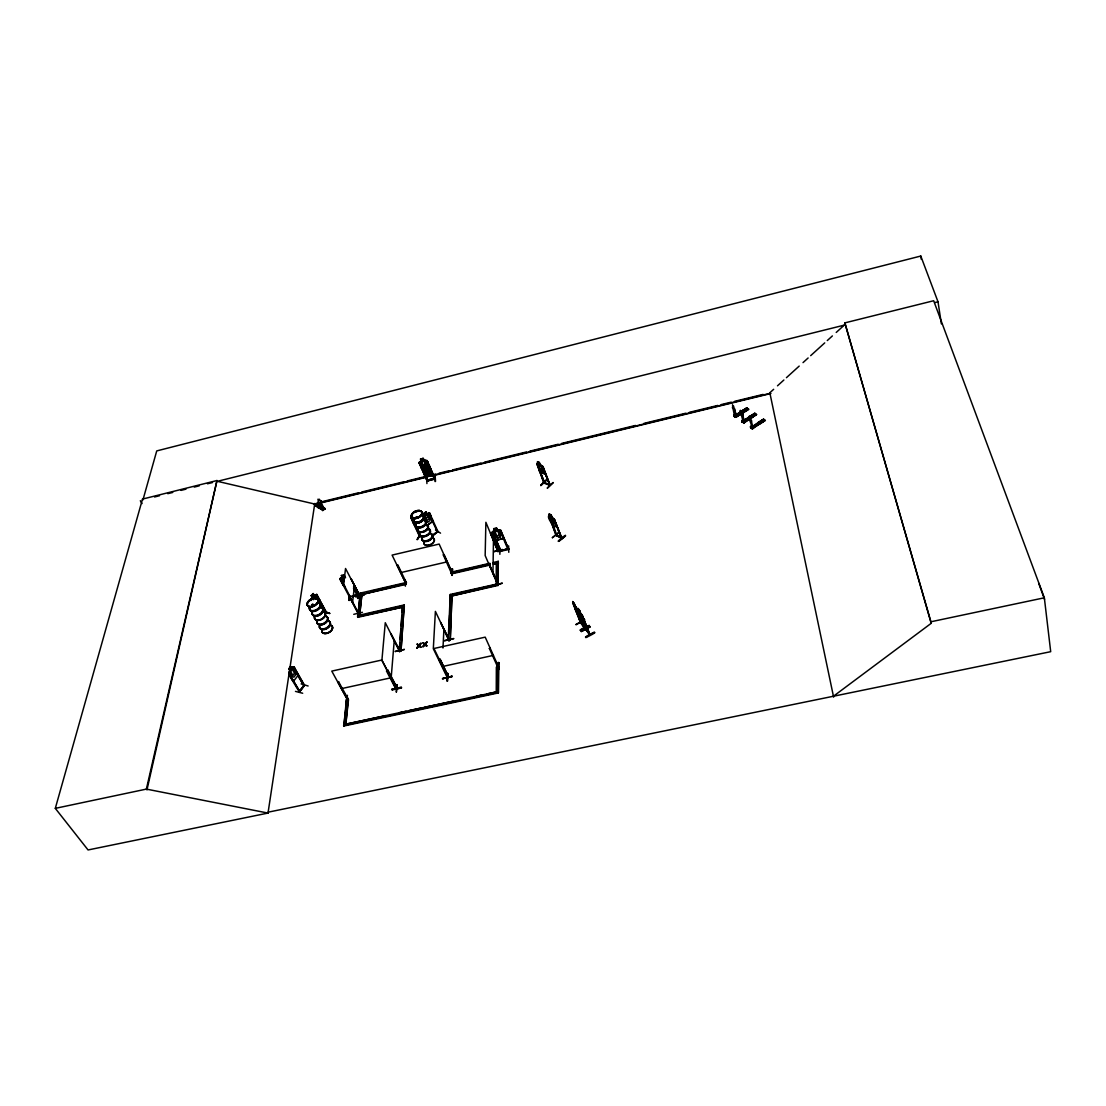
<?xml version="1.0" encoding="UTF-8"?>
<svg xmlns="http://www.w3.org/2000/svg" width="1106" height="1106" viewBox="0 0 1106 1106"><rect width="100%" height="100%" fill="white"/><g stroke="black" fill="none" stroke-linecap="round" stroke-linejoin="round"><path stroke-width="1.5" d="M500.755 550.747C496.262 551.009 511.331 548.189 507.986 549.613L500.479 531.585L501.281 531.392L500.479 531.585M497.741 584.687L502.221 583.318M498.267 666.559C497.894 664.015 496.262 667.595 498.447 666.517L498.364 692.937L343.855 726.006L346.427 699.573L348.196 699.13L345.819 724.167L348.501 699.725L338.547 681.614L337.703 681.794L347.353 699.393L348.169 699.172M498.364 550.829L490.511 533.23L498.018 551.576L485.88 522.295L485.161 555.558L497.603 584.438L497.686 583.028L497.258 583.774M498.35 669.572L498.308 662.397L499 662.66M499 662.632L498.46 669.946L498.53 662.688M499.871 554.313L499.843 548.258M498.018 551.576L498.142 550.29M498.018 551.507L497.963 551.023M497.963 583.774L489.917 565.982L498.225 584.148L452.174 594.627M493.387 533.493L492.585 533.673L493.387 533.493L500.949 550.995M502.11 583.069L493.235 585.724M493.76 551.535L502.414 549.447M489.364 648.462L490.235 648.268L489.364 648.462L497.41 666.462L498.474 666.227L497.313 665.701M498.364 692.937L498.654 667.098L485.202 637.153L433.925 648.503L447.999 677.121L447.543 676.54L447.294 677.522L433.317 648.738L435.391 611.383L449.271 640.637L449.382 639.918L448.953 640.706L440.589 622.319L449.395 639.987L448.649 640.07L449.091 639.351M417.391 539.41L419.879 535.733M496.553 666.946L496.497 691.886L496.553 666.946L498.405 666.545M452.119 595.885L498.212 585.406L498.267 561.323L493.235 562.484M498.212 585.406L498.267 561.323M589.885 634.097L589.498 633.586M492.944 573.599L493.47 540.226M576.71 608.217L584.466 627.987L580 621.918L584.811 627.779L576.862 609.074L577.553 609.406M580.291 622.484L580.512 621.724L584.742 627.724M419.81 535.47C413.727 546.157 419.796 532.691 420.446 536.396L411.709 519.087L420.183 536.645M751.002 416.893L749.73 416.99M435.543 481.414L435.128 475.87L435.114 481.566M431.257 472.303L429.322 472.732M431.782 471.336L431.188 472.248M427.013 480.156L434.935 478.179M434.478 478.926L431.644 472.787M434.824 478.179L427.815 480.198M742.32 411.363C740.149 412.096 744.338 411.142 742.458 411.211M426.778 473.465L425.202 472.953L423.377 469.041L424.027 466.995L426.529 466.345L428.616 467.686L430.345 471.626L429.695 473.686L427.206 474.322L425.133 472.981M427.524 463.787L421.248 465.363L421.262 467.755L421.248 465.363L427.524 463.787C430.828 464.52 432.902 479.658 432.46 472.939M429.598 466.317L429.598 468.654L423.335 470.271L421.58 468.336L423.377 470.133L429.515 468.543M451.981 676.125C423.114 683.688 471.474 671.826 442.718 678.586M431.188 472.193L423.792 473.354M426.778 478.359L426.916 483.571M452.119 568.857L452.05 575.438L452.188 568.885M448.428 676.637L447.681 676.526M452.105 575.355L452.7 569.078M494.479 538.221L496.29 540.253L503.106 538.608L503.202 536.12M503.106 538.608L503.202 536.189M349.04 600.42L349.316 595.885M346.703 702.808L347.353 695.287L346.966 699.946M425.81 460.055L419.561 461.727L419.05 462.709L427.275 481.069L435.197 478.981L427.082 460.566L424.068 460.511L423.128 458.368L420.446 459.073L421.386 461.257L419.146 462.709M426.833 462.073L427.58 461.7L426.833 462.073L434.464 479.202M427.082 460.621L435.031 479.078L434.755 478.428M447.64 676.734L447.004 676.084M450.902 572.023L451.884 571.581L451.207 572.687L443.299 554.88L444.1 554.687L452.16 572.438M450.985 572.203L451.497 573.903L490.096 565.014M447.142 681.089L447.723 673.43L447.156 681.033M451.303 572.659L452.174 572.217M447.723 673.43L447.654 680.964M735.767 417.377L748.79 409.427L746.799 407.824L733.9 416.202L735.089 414.487L734.688 415.151M423.073 458.465L420.57 459.17L421.51 461.299L420.487 462.363L422.243 466.317L424.331 467.658L426.819 467.022L427.414 464.976L423.128 458.368M444.557 640.554L453.584 638.48M420.308 463.76L419.575 463.953L420.308 463.76L427.953 480.875M448.649 676.983L447.889 677.466L439.248 659.715L440.119 659.273L448.732 677.342L440.119 659.273M444.1 554.687L443.299 554.88M429.958 467.34L428.686 466.773L421.953 469.331M438.681 659.052L447.709 677.356M450.253 640.139L451.953 595.318L450.253 640.139L448.207 639.987L450.28 594.461L498.004 583.774M743.052 420.321L742.485 421.096M451.497 573.903L451.303 572.148L489.875 563.258M448.773 633.724L449.63 614.991M449.865 609.876L450.28 594.461M424.469 475.027L426.211 476.907L432.46 475.262L426.252 476.755M426.017 465.156L423.349 465.778L424.4 468.004L423.377 469.041M442.981 648.005L443.907 629.314M749.121 416.561L749.467 418.317A2.018 0.747 57.4 0 0 749.854 420.584C753.601 430.275 749.453 424.58 753.573 427.676L753.753 427.939C749.066 426.653 753.587 425.603 751.278 427.137M732.518 404.741L732.753 406.939A1.991 0.733 57.7 0 0 733.167 409.206L734.398 415.566L735.393 415.165L733.79 415.317M742.32 420.792L743.163 422.119M401.45 687.863C372.114 692.923 420.695 684.116 392.16 689.909M400.013 650.881C399.432 652.83 398.948 648.655 399.93 650.909L399.183 651.005L399.653 650.328M405.321 580.069L405.377 586.18M405.667 583.194L406.248 582.102L405.294 582.572M323.298 508.207L322.593 508.166L323.381 509.631L322.662 508.138L323.436 507.93M395.312 688.402L396.183 687.697L396.667 688.526L381.916 660.116L385.275 622.719L399.888 651.6M387.556 670.941L387.93 670.222L386.533 671.066L395.741 688.886L395.367 687.918M396.142 687.738L397.137 687.78L387.93 670.222M396.335 692.107L396.736 684.559M397.289 684.752L396.39 692.024M748.997 416.437L750.255 417.169M751.886 428.119L751.057 426.764L751.942 426.349M397.289 565.595L398.077 565.401L397.289 565.595L405.75 583.194L392.091 555.101L439.165 544.069L451.981 572.535M386.533 671.066L387.377 670.872M399.543 651.586L390.75 633.503L400.026 650.95M402.294 612.24L402.432 606.586L399.211 651.462L400.98 651.075L404.243 604.941L357.639 615.558L357.777 617.342L402.75 607.111M361.897 594.53L359.602 615.71L361.897 594.53L406.137 584.341L405.971 582.586L360.086 593.162L357.777 617.342M400.98 651.075L404.243 604.941M406.137 584.341L406.179 582.364L405.46 582.53M399.487 648.047L399.888 642.932M400.151 639.531L400.953 629.3M401.229 625.885L402.031 615.655M549.129 484.539L549.945 484.511L544.249 482.755M391.165 677.854L394.248 640.402M299.367 691.029L303.763 685.596L299.284 692.315L304.551 685.333L294.044 666.89L297.998 675.49L293.767 680.923L292.012 679.54L288.832 672.365L290.131 670.803L289.744 672.669L292.039 676.623L293.906 677.149L295.565 674.978L295.468 672.13L293.187 668.176L291.887 668.632L290.588 666.476M291.915 668.48L293.062 666.973L288.707 673.872M362.422 612.309L353.754 614.314M364.247 595.152L355.662 596.936M431.644 535.719L437.119 531.779L431.934 536.424M357.902 612.862L339.971 579.032L340.551 578.106M351.266 579.281L360.072 596.452L345.542 568.498L343.496 585.351M356.865 595.028C358.192 595.332 354.141 594.655 351.86 596.383M346.579 702.504L347.063 695.702M357.542 598.097L358.233 591.848L357.819 598.387M347.27 699.407L331.772 671.107L381.736 660.047L396.473 688.706L387.363 671.135M357.722 598.457L358.247 591.862M346.98 698.439C348.031 697.292 348.335 700.471 347.782 698.287M345.238 576.903L340.551 578.175M341.478 579.931L340.676 580.332L341.478 579.931L350.339 597.24C347.837 597.765 351.044 595.54 349.247 596.798M348.943 600.116L349.468 595.429M349.15 600.461L349.662 595.775M340.468 578.12L342.528 577.636L341.478 578.756L343.537 582.71M342.404 577.581L341.298 575.452L344.132 574.774L345.542 577.774M338.547 681.614L337.676 682.043M358.095 614.466L360.058 596.535M360.086 593.162L360.238 594.904L405.888 583.802M339.957 579.088L342.915 584.784M343.855 726.006L345.639 709.886M345.998 706.623L346.427 699.573M352.538 602.742L354.473 585.834M268.136 813.048L88.065 849.961L55.3 808.362L142.494 499.083L216.983 480.529L146.379 789.103L268.011 813.076L314.781 503.451M310.897 600.517L311.035 599.079L316.703 594.434M268.011 813.076L268.15 812.177L1050.7 651.683L1044.341 597.793L933.658 300.735L844.86 322.883L931.183 623.328L833.44 696.241M322.675 508.096L323.187 508.428M497.99 584.286L490.221 566.479M317.92 499.207L318.473 501.792A1.894 1.479 -55.4 0 0 319.288 504.198L322.302 509.285L323.699 508.138M449.077 639.821L448.87 640.581M304.634 685.319L299.007 692.232L299.519 690.918M550.166 516.253L549.295 514.014L556.816 535.428L556.138 534.958L562.028 538.428L554.507 520.069L561.226 538.332M561.143 538.235L561.171 537.378L561.972 538.359M561.71 537.737L556.636 534.972M548.908 515.603L555.986 535.373L555.972 534.392M556.512 534.71L556.18 534.931M146.96 789.919L216.983 480.529M396.778 687.655L396.999 688.457L387.612 670.291M417.404 517.442L416.395 516.917M416.741 511.401L416.685 511.995M416.589 517.843L416.796 516.903L415.801 517.829M422.893 518.175L424.87 515.659L423.778 513.488L426.114 511.815L423.778 513.488M497.7 550.387L498.364 550.94M323.09 510.295C306.403 501.903 317.92 501.585 324.846 508.967M316.855 503.645L319.8 505.193M322.606 510.654L325.136 508.732L322.468 506.963M324.791 508.995L323.699 507.447L323.823 508.138M448.635 639.462L448.953 640.706M312.251 606.392C313.938 604.747 310.399 605.576 312.321 606.282M312.321 605.231L312.915 606.185M312.901 599.383L313.579 599.646M312.058 606.544L311.92 605.48M312.473 605.95L311.754 605.687M313.247 599.328L313.357 599.051M311.947 599.424L312.542 597.696L311.325 595.553M544.318 482.327L543.475 482.34L550.18 485.188L543.364 467.396L542.59 467.368L549.972 485.382L542.645 466.193L540.267 464.686L543.101 469.981L542.742 471.35L539.106 468.474L537.544 464.368L538.29 464.022M543.751 483.018L544.636 482.99L538.401 466.884M325.62 612.683C325.579 614.355 326.422 610.761 325.441 612.475M302.685 693.255L295.468 691.388M750.877 416.713L750.421 417.446M358.33 613.042L357.998 612.116M318.431 506.354L319.261 505.829M580.664 623.093L572.645 602.673L575.95 606.848M299.436 692.176L289.178 675.13L289.661 674.494L299.85 691.692L292.966 680.176M424.925 515.7L424.123 517.276L425.948 521.285L427.87 522.156L429.985 520.553L430.331 517.981L428.52 513.972L427.054 514.11L426.059 511.774M585.71 628.678L590.106 634.858L582.516 615.904L589.374 634.54M590.065 634.803L585.364 628.927L589.802 635.024L582.06 615.212L577.954 609.6L586.056 630.061L581.521 617.604M584.369 627.199L583.719 626.743L584.521 626.991M580.774 622.166L581.037 622.83M358.289 613.042L349.344 595.595M492.087 532.401L492.654 531.378L499.359 529.815M413.616 523.802L411.432 517.304L411.059 518.078M311.851 605.715L312.68 605.494M312.818 605.646L312.016 605.438L313.053 605.355M536.908 463.414L543.806 483.046L549.903 485.354L542.576 466.248L536.783 463.386L538.193 463.912M499.981 551.217L508.511 548.507M420.225 536.631L419.63 536.327M314.947 505.11L323.367 510.087L322.689 510.364L322.33 509.631L324.514 507.986M316.413 503.99L324.514 509.092M415.358 525.986L413.685 523.719L415.344 526M410.976 518.037L419.616 536.59M405.294 582.323L406.165 582.115M405.598 582.945L406.441 582.724M427.11 480.875L435.087 478.801M356.892 594.765L358.054 595.222L352.109 596.604M424.898 643.761L426.847 641.936L425.409 644.411L426.805 645.918L424.815 644.522L423.017 646.747L424.994 644.881L423.114 642.766L425.077 644.134L427.027 642.296M421.123 643.609L418.994 645.075L420.944 643.25L419.506 645.724L420.888 647.217L418.898 645.835L417.1 648.061L418.898 645.835M308.132 685.996L301.122 683.923M422.838 646.388L424.483 644.245M423.017 646.747L424.663 644.604L423.114 642.766M425.409 644.411L426.847 641.936M294.237 668.909L294.721 668.273L293.989 668.84L304.178 685.9M289.91 674.549L289.178 675.13M416.921 647.701L418.566 645.558L417.211 644.079L418.994 645.075M417.1 648.061L418.566 645.558M419.506 645.724L420.944 643.25M288.818 668.66L290.228 670.789L288.818 668.66L290.684 666.351L291.887 668.632M759.725 423.059L758.84 423.432M758.702 422.727L759.214 423.529L759.366 422.575M498.046 665.881L497.313 666.061M303.666 685.416L304.219 684.738M299.629 691.098L299.629 691.471M323.298 611.424L329.865 613.36L323.118 611.065M507.626 548.714L508.511 548.714M507.889 549.295L507.709 548.631M508.663 549.405L500.728 530.203L497.382 530.216L496.553 527.908L493.635 528.682L494.562 530.894M326.049 613.194L316.565 596.148L317.104 595.581L326.56 612.669L325.676 613.222M500.562 550.608L499.884 550.774M500.838 551.258L493.387 533.272M416.174 517.11L416.492 517.622M348.072 699.186L347.367 699.351M347.325 699.061L348.224 698.881M347.726 698.563L346.828 698.743M311.104 599.093L312.445 597.696L311.228 595.553L313.192 593.493L314.381 595.775L315.735 595.457L317.864 599.397M312.929 598.401L314.754 596.48L316.178 599.106M312.97 605.95L312.044 606.42M735.545 417.321L748.555 408.999L735.407 417.142M733.997 416.119L734.011 416.202C735.946 419.741 735.753 413.699 737.052 416.478M747.366 408.473L746.84 407.976L747.352 408.487L735.932 415.718M747.089 408.294L735.711 415.566M437.257 531.986C438.142 531.129 436.967 531.751 437.451 530.991M426.916 480.225L427.566 480.032M352.095 596.825L358.026 595.429L353.547 586.678M741.974 421.676L755.357 413.879L742.278 421.884M743.37 422.616L756.573 414.404L743.868 423.045M743.744 422.879L742.029 421.497M756.532 414.639L754.804 413.202L753.532 414.197M303.956 684.655L303.763 685.333M750.435 426.75L751.9 426.004L750.435 426.75L750.822 427.828L764.163 419.796L750.642 427.635M750.988 427.87L763.983 419.603M751.997 428.616L765.38 420.335L752.232 428.796M752.439 428.851L752.08 427.87L753.545 427.123M765.034 420.377L763.582 419.119L762.311 420.114M540.226 472.193L538.76 469.774L540.24 472.138L545.064 474.018L544.871 472.068L544.926 473.99M553.014 482.506L547.221 488.009M553.318 482.672L547.498 488.147M540.82 485.493L546.668 480.018M540.917 485.575L546.599 479.769L540.779 485.202M544.636 482.99L537.585 465.46M543.571 473.534C545.507 470.506 534.945 458.783 539.438 462.474L540.267 464.686M543.364 467.396L542.59 467.368M773.661 389.298L769.831 392.768L833.62 697.139M777.49 385.814L783.878 380.008M786.435 377.685L799.196 366.086M803.025 362.616L808.127 357.971M810.684 355.648L824.73 342.888M827.274 340.565L832.389 335.92M836.219 332.45L845.15 324.321M325.938 611.977L325.745 613.166L326.325 612.53M558.392 540.903C579.53 524.189 544.415 552.779 565.18 535.456M558.571 541.249L565.304 535.733M558.848 541.415L565.595 535.94M552.364 537.71L559.263 532.041M552.378 537.682L559.332 532.304M556.581 535.622L556.111 534.419M555.032 520.373L554.272 520.262M548.548 515.963C547.29 518.99 556.277 530.562 556.567 525.295M549.267 517.11L556.498 535.636M551.12 520.802L554.562 524.147L552.101 517.345L554.341 519.226L561.793 538.608L554.286 519.226L548.77 515.576L550.249 516.364M435.488 529.94L440.534 533.147M429.363 514.719L430.165 514.359L429.363 514.719L437.506 532.152L437.077 531.599M427.165 525.378L432.377 521.451M427.151 525.488L432.529 521.534L429.709 513.032L426.999 514.069M320.574 505.843C312.514 510.723 327.224 504.267 316.828 503.258M423.335 516.903L428.561 512.866M423.819 520.193L430.649 515.078M419.464 535.691L420.225 536.673M304.012 684.573L304.178 685.319L294.473 668.204M413.146 517.636L411.446 517.442L413.188 517.567L412.262 518.216L414.114 522.212M757.582 422.934C762.504 425.658 755.066 423.031 758.896 422.105L760.734 423.474L758.896 422.105M760.071 421.358C764.993 424.068 757.555 421.455 761.384 420.515L763.237 421.898L761.384 420.515M750.559 427.663L763.582 419.119M733.942 416.243L746.799 407.824M747.186 408.211L734.038 416.215M734.564 416.368L734.315 414.957M735.089 416.727L735.366 415.068L734.204 415.026M735.531 416.506L736.831 415.676M742.002 413.105A2.005 0.747 57.6 0 1 742.886 415.704L744.227 421.483L742.942 420.736L741.227 414.57A2.005 0.747 57.6 0 1 740.826 412.303M744.117 421.538L742.886 415.704M742.458 422.077L741.725 420.764L743.177 420.017M742.485 420.681L743.121 420.501M750.642 418.358L748.831 416.99L750.145 416.16L751.956 417.529L750.145 416.16M751.306 415.427C756.172 418.096 748.817 415.51 752.619 414.598L754.43 415.953L752.619 414.598M741.85 421.676L754.804 413.202M742.098 421.842L755.37 413.879M743.522 422.52L744.67 421.04L745.015 421.939M743.509 422.796L756.449 414.598M736.154 416.077L734.909 410.257L736.264 416.022M741.283 411.045L740.26 410.354L741.905 413.16A2.005 0.747 57.6 0 1 742.79 415.773M575.908 624.461L584.521 619.706M576.143 624.766L584.687 619.899M584.383 621.42L584.798 623.051L581.535 618.738M580.18 629.95C587.728 624.973 596.438 622.761 580.512 630.544M580.318 630.268L589.18 625.83M589.913 626.604L581.175 631.443L590.051 626.978M581.327 631.623L589.996 626.853M589.512 633.669L589.332 634.567L582.516 615.904M585.489 637.001C594.019 631.374 601.318 630.268 585.834 637.637M585.627 637.332L594.157 632.162M574.954 605.687L574.152 603.337L577.622 612.53L574.94 608.134M573.682 603.835L573.447 604.042M575.936 606.793L576.751 608.245M574.926 609.005L579.544 615.987L576.24 611.812M580.387 612.6L579.489 610.305L582.945 619.526L580.249 615.088M578.991 610.788L582.24 617.701L579.268 611.742M579.046 614.411L579.461 616.042M581.286 613.789L582.088 615.24M580.221 615.959L584.894 622.996M419.907 536.023L419.838 536.037M537.226 465.045L544.124 482.741M349.69 597.143L350.367 597.019M357.528 594.917L351.888 596.162M357.846 595.54L357.611 594.599M508.331 548.825L500.769 550.539M750.642 416.755L750.034 417.003M543.502 482.382L544.18 482.575M318.832 506.548L319.053 505.719M423.584 465.972L426.073 465.322M429.017 471.972L425.534 472.953L426.156 470.105L423.28 468.059L426.487 469.511L427.898 466.856L427.262 469.829L429.999 471.806L426.944 470.437L426.418 472.649L428.948 472.013L427.275 468.045L424.787 468.681L426.46 472.635L424.787 468.681L427.206 468.073M425.05 473.907L426.833 473.368L427.773 475.469L430.248 474.778M941.386 323.878L937.999 301.786L920.786 256.039L156.734 450.916L142.964 499.857L142.494 499.083M154.55 496.981L159.513 495.737M167.78 493.677L172.743 492.447M181.025 490.387L185.988 489.142M194.255 487.082L199.218 485.852M207.486 483.792L212.463 482.548M845.316 324.874L217.426 481.317L314.698 504.046L769.956 393.349M934.681 302.615L937.999 301.786M321.5 501.82L358.441 492.834M361.8 492.018L403.787 481.815M407.146 480.986L435.681 474.045M439.041 473.23L449.119 470.783M452.478 469.967L481.027 463.027M484.387 462.211L526.359 451.995M529.719 451.179L558.267 444.239M561.627 443.423L635.508 425.451M643.899 423.404L685.886 413.202M689.245 412.372L717.78 405.432M721.14 404.616L731.218 402.169M734.578 401.354L763.126 394.413M314.325 504.516L319.358 503.299M322.717 502.483L425.119 477.585M435.197 475.138L770.951 393.515M495.004 531.682L497.728 531.032M496.732 535.802L499.442 535.138M496.29 540.253L503.106 538.539M493.746 551.756L502.539 549.682M500.009 551.465L508.691 549.378L500.645 530.258M508.788 552.309L508.608 545.839M405.667 583.139L406.455 582.959L398.077 565.401M451.276 572.645L452.064 572.452M400.593 572.645L447.239 561.834M360.362 593.687L363.639 592.94M371.837 591.046L378.39 589.539M381.667 588.793L406.234 583.125M453.225 572.3L459.93 570.751M463.29 569.977L490.11 563.797M451.248 573.35L489.861 564.461M493.207 563.687L498.488 563.078L493.442 564.24M357.915 616.083L362.906 614.95M366.238 614.189L402.847 605.867M357.501 616.816L404.409 606.738M497.976 584.853L450.474 596.258M444.515 640.803L453.723 638.729M439.248 659.715L440.119 659.522M417.211 644.079L419.174 645.448M423.294 643.125L425.077 644.134M398.934 650.922L400.704 650.535M448.207 639.987L449.99 639.586M420.888 647.217L420.156 647.383M426.805 645.918L426.073 646.07M392.022 689.245L401.298 687.144M392.16 689.536L401.45 687.462M442.704 678.49L452.133 676.499M341.491 688.623L390.985 677.798M442.676 666.476L493.442 655.374M496.801 667.499L498.654 667.098M347.367 723.849L385.966 715.568M399.39 712.693L406.096 711.255M409.455 710.536L421.206 708.02M424.552 707.301L453.087 701.19M476.575 696.158L483.281 694.72M486.64 694.001L498.391 691.485L344.007 724.568M343.551 725.481L498.115 692.384M844.86 322.883L930.906 621.779L1044.341 597.793M55.3 808.362L146.379 789.103M500.092 551.424L491.99 532.387L494.7 530.88L493.553 532.041L495.281 536.147L497.465 537.557L500.189 536.908L500.907 534.792L499.179 530.673L497.424 530.286M357.183 595.65L353.505 588.281M498.046 665.577L498.267 666.241M292.979 666.959L294.113 666.904M292.993 667.056L294.072 667.015M417.584 529.359L417.612 529.359A5.654 3.415 -24.5 0 0 424.096 531.336A5.654 3.415 -24.5 0 0 427.69 525.156M323.325 510.115L315.155 504.806M318.556 506.548L319.33 505.732M292.012 679.54L293.85 680.937M317.104 595.581L316.565 596.148M311.228 595.553L312.445 597.696M319.814 599.991L320.27 602.784M323.298 611.286L329.643 613.595M538.581 464.755L540.502 465.474M540.143 468.861L542.064 469.594M428.686 466.912L429.875 467.396M742.513 421.828L742.154 420.474L742.956 420.474M314.408 617.231L314.436 617.245A5.903 3.636 -28.3 0 0 318.459 620.231A5.903 3.636 -28.3 0 0 324.887 616.236A5.903 3.636 -28.3 0 0 323.146 611.867M549.295 514.014L551.23 515.092L552.06 517.373M549.226 514.069L551.189 515.133L551.991 517.442M561.724 538.581L555.931 535.332M321.293 502.594L321.362 502.636A1.894 1.479 -55.4 0 0 319.952 500.686L319.122 499.152L319.883 500.645A1.894 1.479 -55.4 0 1 321.293 502.594L323.768 508.179M318.473 501.792L318.417 501.751A1.894 1.479 -55.4 0 0 319.219 504.156L322.247 509.244M322.205 506.935L325.123 508.746M432.322 518.811L432.515 521.52M432.017 536.272L438.004 531.696L429.598 513.087M747.297 409.98L745.541 408.805M753.49 414.031L755.274 415.234M762.269 419.962L764.066 421.179M748.831 416.99L750.601 418.192M743.356 421.884L743.882 423.045M734.094 416.036L735.393 416.409M741.946 421.566L743.702 422.769M343.012 584.673L344.92 586.512M342.929 584.715L344.878 586.664M427.11 481.055L419.05 462.654M425.229 644.051L426.64 645.545M427.524 463.732L429.28 465.681M419.326 645.365L420.709 646.858M417.391 644.439L418.745 645.918M735.352 415.082L735.089 414.487M574.138 603.364L572.784 601.553L574.263 604.263L573.433 603.185M579.475 610.318L578.092 608.494L579.461 611.369M578.756 610.125L579.585 611.217M573.959 604.788L576.903 610.719L575.618 609.033M579.378 611.245L578.092 608.494L586.056 630.061M752.619 429.045L750.642 427.552L752.08 427.87M140.31 500.714L142.052 503.576M297.265 674.536L304.026 686.038M550.912 521.977L552.323 524.451M313.164 593.632L314.311 595.747L316.758 594.323L326.491 612.683M341.422 575.507L344.27 581.051M349.04 595.678L357.929 612.89M316.786 506.327L319.053 504.82M351.293 579.005L360.169 596.369M321.97 509.534L324.058 508.152L323.699 507.447M323.367 507.875L324.044 509.133M423.861 518.894L425.838 523.221M427.165 526.11L429.308 530.562M420.321 463.58L428.008 480.82M424.414 467.949L421.828 462.018L424.317 461.368L426.902 467.368L428.547 467.741L430.289 471.668L429.322 472.677L430.372 474.875L427.704 475.566L426.778 473.409M426.833 461.893L430.262 469.677M493.76 528.668L498.391 539.742M496.483 528.074L501.101 539.092M581.065 622.927L572.687 601.595L580.761 623.093M579.558 615.033L584.438 627.296M537.419 461.644L541.65 472.815M1038.672 583.194L1044.534 599.383M733.568 405.999L733.914 407.741A1.991 0.733 57.7 0 1 734.813 410.326M740.384 410.63L740.73 412.358A2.005 0.747 57.6 0 0 741.131 414.626M742.264 420.404L742.624 421.745M750.324 417.377L750.656 419.119A2.018 0.747 57.4 0 1 751.541 421.732L752.854 427.538M751.762 425.907L751.969 426.709M750.988 426.391L751.223 427.815M578.991 614.342L579.392 615.931M584.438 621.295L584.798 623.051M297.251 672.642L297.832 675.448M930.906 621.779L931.183 623.328M920.786 256.039L921.312 259.371M556.498 525.239L556.691 527.023M425.05 520.567A5.654 3.401 -24.5 0 1 425.326 525.129A5.654 3.401 -24.5 0 1 418.621 527.935A5.654 3.401 -24.5 0 1 416.022 524.327M423.902 519.917A5.737 3.456 -24.5 0 1 425.962 523.857A5.737 3.456 -24.5 0 1 419.768 527.673A5.737 3.456 -24.5 0 1 415.566 525.06M425.838 524.272A5.654 3.415 -24.5 0 1 426.902 524.603M426.819 524.438A5.654 3.415 -24.5 0 1 424.69 530.852A5.654 3.415 -24.5 0 1 417.556 529.18M422.769 515.396A5.751 3.442 -24.5 0 1 423.045 520.014A5.751 3.442 -24.5 0 1 416.215 522.861A5.751 3.442 -24.5 0 1 413.589 519.212M424.676 519.751A5.654 3.401 -24.5 0 1 422.533 526.166A5.654 3.401 -24.5 0 1 415.4 524.507M413.796 519.488A5.654 3.401 -24.5 0 0 416.381 523.083A5.668 3.401 -24.5 0 0 423.114 520.29A5.668 3.401 -24.5 0 0 422.838 515.728A5.654 3.401 -24.5 0 1 423.1 520.276A5.654 3.401 -24.5 0 1 416.381 523.083A5.668 3.401 -24.5 0 1 413.796 519.488M423.778 519.668A5.737 3.456 -24.5 0 1 425.851 523.608A5.737 3.456 -24.5 0 1 419.658 527.424A5.737 3.456 -24.5 0 1 415.455 524.811M422.644 515.147A5.751 3.442 -24.5 0 1 422.921 519.765A5.751 3.442 -24.5 0 1 416.091 522.613A5.751 3.442 -24.5 0 1 413.478 518.963M431.285 534.239A5.613 3.429 -24.5 0 1 429.183 540.654A5.613 3.429 -24.5 0 1 422.091 538.968M431.216 533.908A5.696 3.47 -24.5 0 1 429.087 540.419A5.696 3.47 -24.5 0 1 421.884 538.705M433.04 538.041A5.613 3.429 -24.6 0 1 433.345 542.631A5.613 3.429 -24.6 0 1 426.681 545.41A5.613 3.429 -24.6 0 1 424.082 541.774M432.971 537.945A5.585 3.415 -24.6 0 1 433.275 542.521A5.585 3.415 -24.6 0 1 426.64 545.286A5.585 3.415 -24.6 0 1 424.054 541.663M427.082 525.06A5.627 3.401 -24.5 0 1 427.372 529.622A5.627 3.401 -24.5 0 1 420.695 532.401A5.627 3.401 -24.5 0 1 418.109 528.792M427.787 525.35A5.654 3.415 -24.5 0 1 424.179 531.516A5.654 3.415 -24.5 0 1 417.722 529.539M425.921 524.465A5.654 3.415 -24.5 0 1 426.985 524.783M429.031 529.138A5.71 3.47 -24.5 0 1 427.538 535.276A5.71 3.47 -24.5 0 1 419.796 534.862M430.925 533.438A5.613 3.429 -24.5 0 1 431.216 538.014A5.613 3.429 -24.5 0 1 424.552 540.793A5.613 3.429 -24.5 0 1 421.967 537.17M428.05 529.138A5.627 3.415 -24.5 0 1 428.229 535.11A5.627 3.415 -24.5 0 1 420.004 535.11M431.105 533.659A5.696 3.47 -24.5 0 1 431.409 538.304A5.696 3.47 -24.5 0 1 424.649 541.124A5.696 3.47 -24.5 0 1 422.022 537.447M428.921 528.889A5.71 3.47 -24.5 0 1 429.225 533.534A5.71 3.47 -24.5 0 1 422.451 536.355A5.71 3.47 -24.5 0 1 419.824 532.691M428.741 528.654A5.627 3.415 -24.5 0 1 429.031 533.23A5.627 3.415 -24.5 0 1 422.354 536.023A5.627 3.415 -24.5 0 1 419.768 532.401M321.003 607.899A5.903 3.622 -28.3 0 1 322.731 612.24A5.903 3.622 -28.3 0 1 316.302 616.249A5.903 3.622 -28.3 0 1 312.348 613.277M320.892 607.567A5.986 3.677 -28.3 0 1 322.413 612.351A5.986 3.677 -28.3 0 1 315.224 616.056A5.986 3.677 -28.3 0 1 312.459 611.908M323.063 611.701A5.903 3.636 -28.3 0 1 324.57 616.429A5.903 3.636 -28.3 0 1 317.477 620.093A5.903 3.636 -28.3 0 1 314.754 615.987M319.371 603.171A6 3.664 -28.2 0 1 316.648 610.305A6 3.664 -28.2 0 1 309.514 608.245M311.546 604.982A6 3.664 -28.2 0 1 312.791 604.07M321.611 607.484A5.903 3.622 -28.3 0 1 318.929 614.507A5.903 3.622 -28.3 0 1 311.92 612.475M319.454 603.503A5.917 3.622 -28.2 0 1 319.358 608.563A5.917 3.622 -28.2 0 1 312.376 611.466A5.917 3.622 -28.2 0 1 310.081 607.415M311.754 605.286A5.917 3.622 -28.2 0 1 312.97 604.388M321.818 607.706A5.986 3.677 -28.3 0 1 321.722 612.835A5.986 3.677 -28.3 0 1 314.657 615.779A5.986 3.677 -28.3 0 1 312.334 611.659M319.233 602.936A6 3.664 -28.2 0 1 316.51 610.056A6 3.664 -28.2 0 1 309.376 608.01M319.026 602.701A5.931 3.622 -28.2 0 1 316.33 609.724A5.931 3.622 -28.2 0 1 309.307 607.706M329.298 621.738A5.862 3.636 -28.4 0 1 326.685 628.761A5.862 3.636 -28.4 0 1 319.703 626.701M329.215 621.42A5.945 3.691 -28.4 0 1 326.56 628.54A5.945 3.691 -28.4 0 1 319.482 626.452M322.067 629.355A5.862 3.65 -28.4 0 0 324.805 633.475A5.862 3.65 -28.4 0 0 331.828 629.839A5.862 3.65 -28.4 0 0 330.307 625.097A5.834 3.636 -28.4 0 1 331.98 629.369A5.834 3.636 -28.4 0 1 325.634 633.337A5.834 3.636 -28.4 0 1 321.708 630.351M323.256 612.047A5.903 3.636 -28.3 0 1 324.984 616.415A5.903 3.636 -28.3 0 1 318.569 620.411A5.903 3.636 -28.3 0 1 314.616 617.425M331.427 625.664A5.848 3.636 -28.4 0 1 331.371 630.738A5.848 3.636 -28.4 0 1 324.473 633.614A5.848 3.636 -28.4 0 1 322.164 629.535M325.62 616.319A5.959 3.677 -28.3 0 1 327.39 620.743A5.959 3.677 -28.3 0 1 320.906 624.793A5.959 3.677 -28.3 0 1 316.91 621.766M327.846 620.563A5.862 3.636 -28.4 0 1 327.556 627.171A5.862 3.636 -28.4 0 1 319.316 626.936M326.768 617.037A5.876 3.636 -28.3 0 1 324.127 624.074A5.876 3.636 -28.3 0 1 317.132 622.014M328.04 620.784A5.945 3.691 -28.4 0 1 329.809 625.208A5.945 3.691 -28.4 0 1 323.339 629.245A5.945 3.691 -28.4 0 1 319.344 626.203M325.496 616.083A5.959 3.677 -28.3 0 1 327.265 620.507A5.959 3.677 -28.3 0 1 320.768 624.544A5.959 3.677 -28.3 0 1 316.772 621.517M325.302 615.862A5.876 3.636 -28.3 0 1 326.823 620.59A5.876 3.636 -28.3 0 1 319.758 624.24A5.876 3.636 -28.3 0 1 317.035 620.134M496.525 562.926L496.483 584.549L496.525 562.926M404.312 649.443L395.091 651.517L404.34 649.457M294.583 673.291L292.938 675.462L290.643 671.508L292.302 669.337L294.583 673.291M290.574 667.236L289.91 669.337L290.574 667.236M313.095 594.351L312.307 596.286L313.095 594.351M317.629 503.783L315.514 505.566L317.629 503.783M318.169 504.142L316.053 505.926L318.169 504.142M319.689 505.166L317.574 506.949L319.689 505.166M426.183 513.308L424.815 514.331L424.497 513.613L425.851 512.59L426.183 513.308M427.386 514.829L425.257 516.419L427.082 520.442L429.197 518.838L427.386 514.829M422.782 459.004L421.165 459.419L421.483 460.124L423.086 459.709L422.782 459.004M429.349 473.838L427.745 474.253L428.063 474.944L429.653 474.543L429.349 473.838M425.672 465.723L424.068 466.124L424.386 466.829L425.99 466.428L425.672 465.723M496.152 528.557L494.41 528.986L494.714 529.733L496.47 529.304L496.152 528.557M343.786 575.397L342.072 575.811L344.146 576.115L343.786 575.397M539.175 462.764L537.931 462.308L539.452 463.511L539.175 462.764M550.94 515.382L549.779 514.732L551.23 516.143L550.94 515.382M552.267 518.189L550.47 517.166L552.074 521.341L553.885 522.364L552.267 518.189M746.384 410.381L744.628 409.192L746.384 410.381M745.071 411.197L743.329 410.022L745.071 411.197M743.909 411.93L742.167 410.755L743.909 411.93M742.61 412.759L740.868 411.57L742.61 412.759M414.999 518.216A5.696 3.401 -24.5 0 0 421.884 512.133A5.696 3.401 -24.5 0 0 413.022 512.659A5.696 3.401 -24.5 0 0 414.999 518.216A5.668 3.387 -24.5 0 0 421.842 512.147A5.668 3.387 -24.5 0 0 413.036 512.659A5.696 3.401 -24.5 0 0 415.068 518.368A5.696 3.401 -24.5 0 0 421.953 512.285A5.696 3.401 -24.5 0 0 413.091 512.797A5.668 3.387 -24.5 0 0 414.999 518.189M415.192 518.603A5.668 3.387 -24.5 0 0 422.05 512.548A5.668 3.387 -24.5 0 0 413.229 513.06A5.668 3.387 -24.5 0 0 415.192 518.603A5.668 3.387 -24.5 0 0 422.036 512.548A5.668 3.387 -24.5 0 0 413.215 513.06A5.668 3.387 -24.5 0 0 415.192 518.59M419.63 521.617A5.668 3.387 -24.5 0 0 423.252 515.465A5.668 3.401 -24.5 0 1 419.63 521.631A5.668 3.401 -24.5 0 1 413.16 519.668A5.668 3.387 -24.5 0 0 419.63 521.617M310.62 606.669A5.945 3.608 -28.2 0 0 318.016 600.157A5.945 3.608 -28.2 0 0 309.099 600.475A5.945 3.608 -28.2 0 0 310.62 606.669A5.945 3.622 -28.2 0 0 318.03 600.171A5.945 3.622 -28.2 0 0 309.099 600.489A5.945 3.622 -28.2 0 0 310.62 606.696M310.855 607.083A5.931 3.608 -28.2 0 0 318.224 600.572A5.931 3.608 -28.2 0 0 309.334 600.89A5.931 3.608 -28.2 0 0 310.855 607.083M310.634 606.696A5.945 3.608 -28.2 0 0 318.03 600.185A5.945 3.608 -28.2 0 0 309.113 600.503A5.945 3.608 -28.2 0 0 310.634 606.696"/></g></svg>
